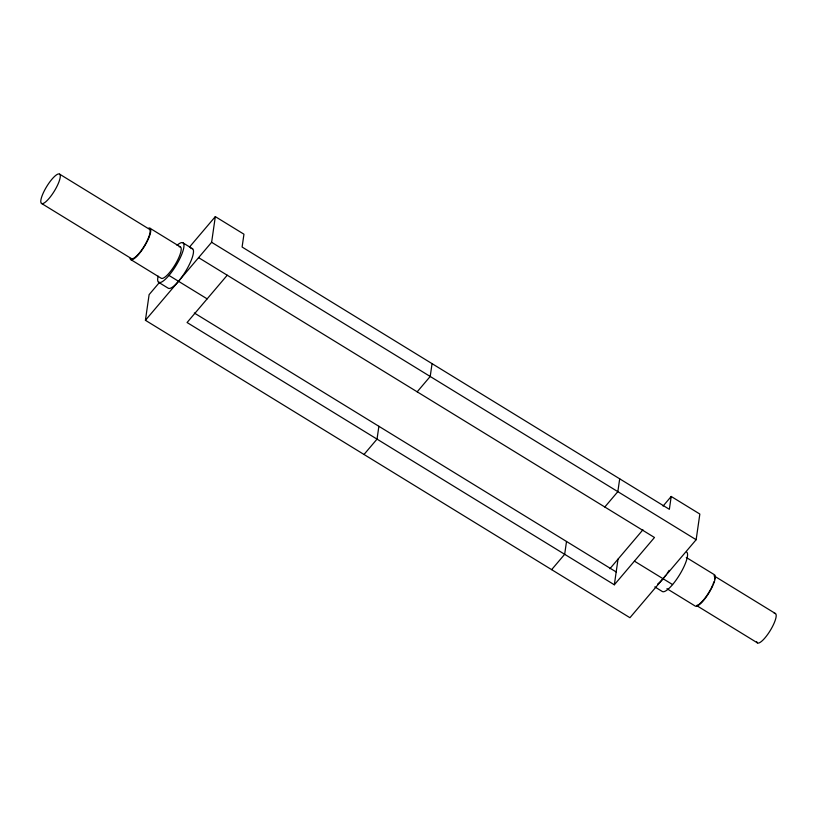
<?xml version="1.0" encoding="UTF-8"?>
<svg xmlns="http://www.w3.org/2000/svg" width="817" height="817" viewBox="0 0 817 817"><rect width="100%" height="100%" fill="white"/><g stroke="black" fill="none" stroke-linecap="round" stroke-linejoin="round"><path stroke-width="1.23" d="M663.067 506.07L671.206 496.47L699.842 514.046L696.145 539.72L629.938 617.713L145.416 320.295L149.113 294.631L159.611 282.263M145.416 320.295L211.623 242.292L215.32 216.628L243.956 234.203L242.098 247.04L669.358 509.308L671.206 496.47M378.884 426.29L377.025 439.127L364.004 454.477M432.06 363.636L430.212 376.474L417.181 391.823M566.518 541.477L564.67 554.304L551.638 569.653M619.694 478.823L617.846 491.65L604.815 507M227.228 275.217L187.073 322.521L614.333 584.788L618.03 559.124M189.483 247.071L215.32 216.628M609.891 568.724L642.928 529.794M614.333 584.788L654.478 537.494L198.592 257.641M211.623 242.292L696.145 539.72M183.028 242.894L192.577 248.756M150.042 228.29L180.496 246.979M686.28 557.46L714.558 574.811A18.372 4.749 -58.5 0 1 708.778 593.162A18.372 4.749 -58.5 0 1 695.206 606.051L666.938 588.7M59.61 174.144A17.218 4.442 -58.5 0 1 49.173 198.306A17.218 4.442 -58.5 0 1 42.862 193.874A17.218 4.442 -58.5 0 1 59.61 174.144L149.44 229.271A17.218 4.442 -58.5 0 1 144.017 246.468A17.218 4.442 -58.5 0 1 131.302 258.54L41.483 203.413M713.946 575.801L775.517 613.587M168.976 275.431L207.15 298.869M634.411 561.136L672.585 584.574M696.901 605.734L757.39 642.856M130.7 259.53L161.143 278.219A18.372 4.749 -58.5 0 0 175.941 263.268A18.372 4.749 -58.5 0 0 179.158 246.805M158.61 282.314L168.159 288.166A23.182 5.985 -58.5 0 0 186.827 269.293A23.182 5.985 -58.5 0 0 190.882 248.531M654.805 586.892L662.23 591.457A23.182 5.985 -58.5 0 0 679.346 575.178A23.182 5.985 -58.5 0 0 686.637 552.037M194.323 313.003L616.181 571.961M148.704 228.117A18.372 4.749 -58.5 0 1 144.262 246.632A18.372 4.749 -58.5 0 1 130.015 258.295M177.013 245.294A23.182 5.985 -58.5 0 1 182.855 251.33A23.182 5.985 -58.5 0 1 166.372 278.27A23.182 5.985 -58.5 0 1 158.141 276.146M774.261 613.434A17.218 4.442 -58.5 0 1 770.094 630.785A17.218 4.442 -58.5 0 1 756.746 641.702M714.579 576.955A17.218 4.442 -58.5 0 1 714.558 579.039M713.874 581.888A17.218 4.442 -58.5 0 1 713.067 584.135M712.577 585.329A17.218 4.442 -58.5 0 1 711.25 588.148M710.749 589.108A17.218 4.442 -58.5 0 1 699.546 603.886M698.852 604.386A17.218 4.442 -58.5 0 1 697.075 605.234M669.154 570.348A23.182 5.985 -58.5 0 1 667.152 573.35M665.794 575.239A23.182 5.985 -58.5 0 1 657.705 584.002"/></g></svg>
